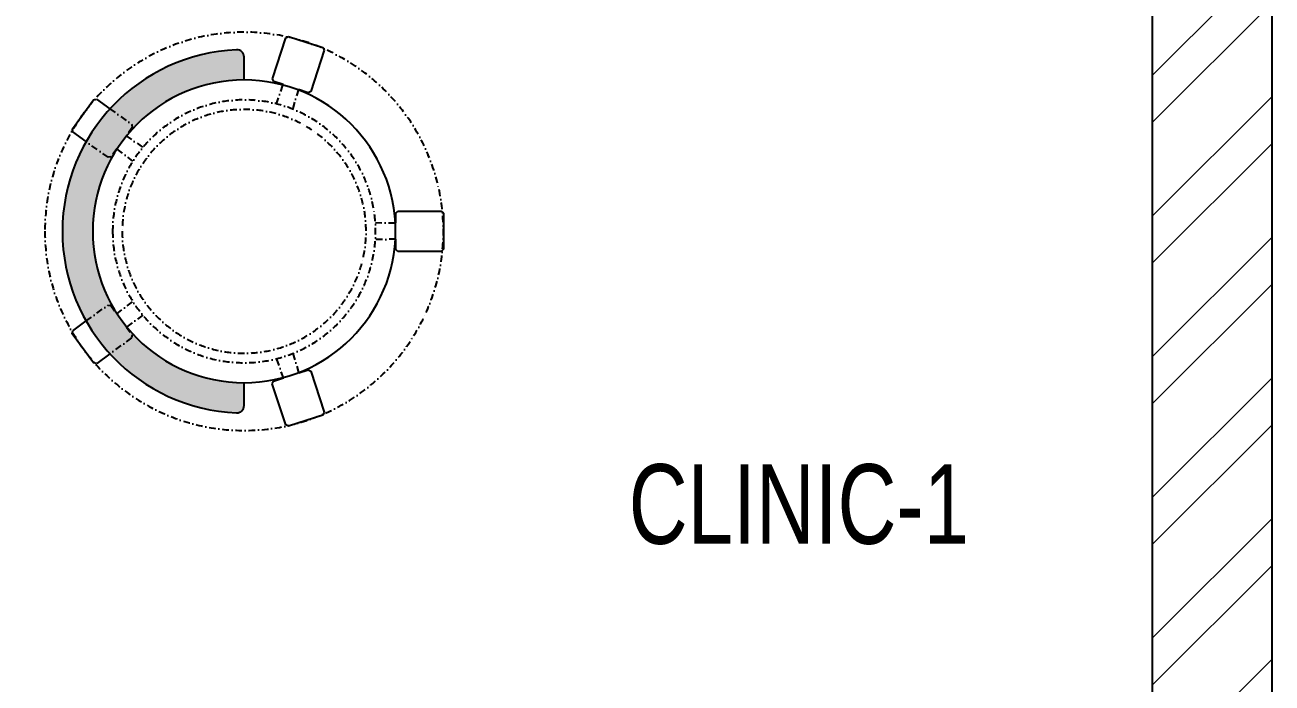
# Model space of a CAD drawing. Header units: feet. Extents: x 9789436 to 9794358, y -6779597 to -6760777.
# Drawn here: x 9792793 to 9794358, y -6765644 to -6764818 of the extents above; entities that cross this region are included whole.
import ezdxf

# ---------------------------------------------------------------- set-up
doc = ezdxf.new("R2010")
doc.units = ezdxf.units.FT
doc.header["$LTSCALE"] = 33
doc.header["$MEASUREMENT"] = 0
doc.linetypes.add('DASHDOT2', pattern=[0.5, 0.25, -0.125, 0, -0.125])
doc.layers.add('A-WALL', color=1, linetype='Continuous')
for name, color, linetype, lineweight in [('HATCH', 9, 'Continuous', 9), ('LENS-DIM', 252, 'Continuous', 5), ('LENS-FURNITURE', 13, 'Continuous', 9), ('LENS-TEXT', 31, 'Continuous', 5), ('LN-ELEVATION-1', 81, 'Continuous', 25), ('LN-HATCH', 251, 'Continuous', 0)]:
    doc.layers.add(name, color=color, linetype=linetype, lineweight=lineweight)
doc.styles.add('LK TXT', font='GILC____.TTF', dxfattribs={"height": 100})

# ---------------------------------------------------------------- blocks, each defined once
blk = doc.blocks.new('A$Ca786b161')
at = {"layer": 'LN-HATCH'}
h = blk.add_hatch(dxfattribs=at)
h.set_pattern_fill('ANSI32', color=256, scale=333, angle=180)
h.set_pattern_definition([(225, (-11186338.29759494, 5489029.201225905), (88.29995930067012, -88.29995930067015), []), (225, (-11186397.16423438, 5489029.201225905), (88.29995930067012, -88.29995930067015), [])])
h.paths.add_polyline_path([(4921.533333316445, 303.2000000011176), (3622.533333316446, 303.2000000011176), (3622.533333316446, 102.1333333384245), (4771.533333316445, 102.1333333384245), (4771.533333316445, -16417.93333332799), (4921.533333316445, -16417.93333332799)])
h.paths.add_polyline_path([(3367.199999988079, 303.2000000011176), (1299, 303.2000000011176), (1299, 153.2000000011176), (2039.466666668654, 153.2000000011176), (3367.199999988079, 153.2000000048429)])
h.paths.add_polyline_path([(2039.466666668654, 153.2000000011176), (1889.466666668653, 153.2000000011176), (1889.466666668653, 3.200000000186264), (2039.466666668654, 3.200000001117587)])
h.paths.add_polyline_path([(2039.466666668654, -746.7999999988824), (1889.466666668653, -746.7999999998137), (1889.466666668653, -1050.066666665487), (150, -1050.066666668281), (150, -1200.066666668281), (2039.466666668654, -1200.066666664556)])
h.paths.add_polyline_path([(150, 1.8626451e-09), (0, 1.8626451e-09), (0, -16417.93333332799), (150, -16417.93333332799)])
at = {"layer": 'A-WALL'}
for p, q in [((4921.533333316445, -16724.33333333023), (4921.533333316445, 303.2000000011176)), ((4771.533333316445, -16417.93333333172), (4771.533333316445, 102.1333333384245))]:
    blk.add_line(p, q, dxfattribs=at)
blk = doc.blocks.new('DR STOOL')
at = {"layer": 'HATCH'}
h = blk.add_hatch(dxfattribs=at)
h.set_pattern_fill('ANSI36', color=250, angle=-90.00000000000001)
h.set_pattern_definition([(315, (-227.8099174643867, 917.3997257252777), (6.173926083235043, -1.683798022700468), [7.9375, -1.587499999999999, 0, -1.587499999999999])])
edge = h.paths.add_edge_path()
edge.add_line((-190.0000000041909, 4.511094e-10), (-218.6899174675346, 4.511094e-10))
edge.add_arc((-218.6899174670689, 9.120000000388245), 9.119999999940092, 177.6119845363388, 269.9999999996136, ccw=False)
edge.add_arc((-1.8626451e-09, 3.565219e-10), 228.000000002257, 2.3880154632688004, 177.6119845367313, ccw=False)
edge.add_arc((218.6899174633436, 9.120000000497384), 9.120000000051716, -90.00000000034493, 2.3880154629299, ccw=False)
edge.add_line((218.6899174633436, 4.511094e-10), (190, 4.511094e-10))
edge.add_arc((-1.8626451e-09, 4.511094e-10), 190.000000001979, -1.27e-14, 180)
at = {"layer": 'LN-ELEVATION-1', "color": 1, "ltscale": 100}
for p, q in [((-128.6221585394814, 215.4841044476634), (-165.2704676063731, 189.0243927398114)), ((-124.7228340068832, 214.8545704018979), (-128.6221585394814, 215.4841044476634)), ((-112.6981821293011, 198.1996966340157), (-124.7228340068832, 214.8545704018979)), ((124.7553772013634, 214.9803744515593), (112.5488144652918, 198.2845540212292)), ((128.7014972954057, 215.5933048763618), (124.7553772013634, 214.9803744515593)), ((128.7014972954057, 215.5933048763618), (124.7553772013634, 214.9803744515593)), ((165.1911288509145, 188.915192311113), (128.7014972954057, 215.5933048763618)), ((165.1911288509145, 188.915192311113), (128.7014972954057, 215.5933048763618)), ((-165.2704676063731, 189.0243927398114), (-165.9069543029182, 185.0820035930228)), ((165.7973639420234, 185.0121775862135), (165.1911288509145, 188.915192311113)), ((165.7973639420234, 185.0121775862135), (165.1911288509145, 188.915192311113)), ((-165.9069543029182, 185.0820035930228), (-153.8003208162263, 168.3135803133482)), ((153.6734594982117, 168.4294150282658), (165.7973639420234, 185.0121775862135)), ((-191.2928382232785, -35.45407700946089), (-242.9550312487409, -52.24013893969095)), ((-187.9259491492994, -37.1695928365807), (-191.2928382232785, -35.45407700946089)), ((-184.1424400564283, -48.81403796559607), (-187.9259491492994, -37.1695928365807)), ((188.0651108901948, -36.96233201187715), (184.0504167033359, -49.19388854173303)), ((191.3981811110861, -35.27656588272658), (188.0651108901948, -36.96233201187715)), ((243.0100176925771, -52.21682526778022), (191.3981811110861, -35.27656588272658)), ((-242.9550312487409, -52.24013893969095), (-244.7482102331705, -55.75945052818861)), ((-244.7482102331705, -55.75945052818861), (-230.7800458371639, -98.74904560100549)), ((230.715890809428, -98.7280946081737), (244.8123673382215, -55.78040257930116)), ((244.8123673382215, -55.78040257930116), (243.0100176925771, -52.21682526778022)), ((-173.8639617776498, -80.4479453730819), (-177.8421125086024, -68.2044548037811)), ((177.6922140880488, -68.56540505095472), (173.8739495249465, -80.1985000452405)), ((-227.2218665438704, -100.5620286722478), (-175.5596735184081, -83.7759667420105)), ((-175.5596735184081, -83.7759667420105), (-173.8639617776498, -80.4479453730819)), ((173.8739495249465, -80.1985000452405), (175.5794035866856, -83.5704969359358)), ((175.5794035866856, -83.5704969359358), (227.1912401677109, -100.5107563209894)), ((-230.7800458371639, -98.74904560100549), (-227.2218665438704, -100.5620286722478)), ((227.1912401677109, -100.5107563209894), (230.715890809428, -98.7280946081737)), ((-22.72193054761737, -190.2142363802995), (-25.39390889601782, -192.886214728569)), ((-25.39390889601782, -192.886214728569), (-25.39390889601782, -247.2070584567482)), ((-10.47823652112856, -190.2142363802995), (-22.72193054761737, -190.2142363802995)), ((22.78362171910703, -190.2142363802995), (9.910054048988968, -190.2142363802995)), ((25.42475448176265, -192.8553691428751), (22.78362171910703, -190.2142363802995)), ((25.42475448176265, -247.1762128710543), (25.42475448176265, -192.8553691428751)), ((-25.39390889601782, -247.2070584567482), (-22.60096735274419, -250)), ((-22.60096735274419, -250), (22.60096735274419, -250)), ((22.60096735274419, -250), (25.42475448176265, -247.1762128710543))]:
    blk.add_line(p, q, dxfattribs=at)
at = {"layer": 'LN-ELEVATION-1', "linetype": 'DASHDOT2'}
for p, q in [((-92.92521573789418, 170.8129362839827), (-112.6981821293011, 198.1996966340157)), ((112.5488144652918, 198.2845540212292), (92.69529851106927, 171.1294289919315)), ((-153.8003208162263, 168.3135803133482), (-134.1093360339291, 141.0403694751003)), ((-103.4542870586738, 159.9154408004979), (-93.52748446213081, 167.0824927485227)), ((-88.15393704269081, 139.4771787207864), (-103.4542870586738, 159.9154408004979)), ((-93.52748446213081, 167.0824927485227), (-92.92521573789418, 170.8129362839827)), ((103.6608748426661, 159.8406005539291), (88.19885099539533, 139.4487815762331)), ((92.69529851106927, 171.1294289919315), (93.26858203159645, 167.4385604566923)), ((93.26858203159645, 167.4385604566923), (103.6608748426661, 159.8406005539291)), ((133.7372852512635, 141.1612321265929), (153.6734594982117, 168.4294150282658)), ((-134.1093360339291, 141.0403694751003), (-130.4219571123831, 140.4450534014686)), ((-130.4219571123831, 140.4450534014686), (-119.9844727469608, 147.9808124662595)), ((-119.9844727469608, 147.9808124662595), (-105.3687285655178, 126.9741353208374)), ((105.4096150295809, 126.94019481352), (120.1194891873747, 147.8074627162714)), ((120.1194891873747, 147.8074627162714), (130.0033113472163, 140.5812532722048)), ((130.0033113472163, 140.5812532722048), (133.7372852512635, 141.1612321265929)), ((-159.954806596972, -40.49024384317454), (-184.1424400564283, -48.81403796559607)), ((184.0504167033359, -49.19388854173303), (159.8786162491887, -40.79004861696012)), ((-177.8421125086024, -68.2044548037811), (-153.4148110738024, -60.73628028803068)), ((153.3006618716754, -61.02382378749462), (177.6922140880488, -68.56540505095472)), ((-10.92024635523557, -164.6382343793375), (-10.47823652112856, -190.2142363802995)), ((9.910054048988968, -190.2142363802995), (10.35584833659231, -164.674698740353))]:
    blk.add_line(p, q, dxfattribs=at)
at = {"layer": 'LN-ELEVATION-1', "color": 1, "ltscale": 100}
blk.add_lwpolyline([(-190.0000000023283, 0), (-218.6899174656719, 0, -0.4264743413925903), (-227.8019973598421, 9.5, -0.959166304662544), (227.8019973593764, 9.5, -0.4264743413925903), (218.6899174647406, 0), (190.0000000013969, 0)], format="xyb", dxfattribs=at)
at = {"layer": 'LN-ELEVATION-1', "linetype": 'DASHDOT2'}
for radius in [250, 165, 153]:
    blk.add_circle((0, 0), radius, dxfattribs=at)
at = {"layer": 'LN-ELEVATION-1', "color": 1, "ltscale": 100}
blk.add_circle((0, 0), 190, dxfattribs=at)

msp = doc.modelspace()

# ---------------------------------------------------------------- block references
at = {"layer": 'LENS-DIM', "color": 2}
msp.add_blockref('A$Ca786b161', (9789436.144234665, -6761080.573524447), dxfattribs=at)
at = {"layer": 'LENS-FURNITURE', "xscale": -1, "rotation": 90}
msp.add_blockref('DR STOOL', (9793067.903479595, -6765077.179555355), dxfattribs=at)

# ---------------------------------------------------------------- texts
at = {"layer": 'LENS-TEXT', "color": 0, "linetype": 'Continuous', "ltscale": 3, "insert": (9793763.986087374, -6765420.203230966), "char_height": 100, "attachment_point": 5, "style": 'LK TXT'}
msp.add_mtext_dynamic_manual_height_columns('CLINIC-1', width=730.5073781448633, gutter_width=0.9999999999999992, heights=[0], dxfattribs=at)

doc.saveas('drawing.dxf')
